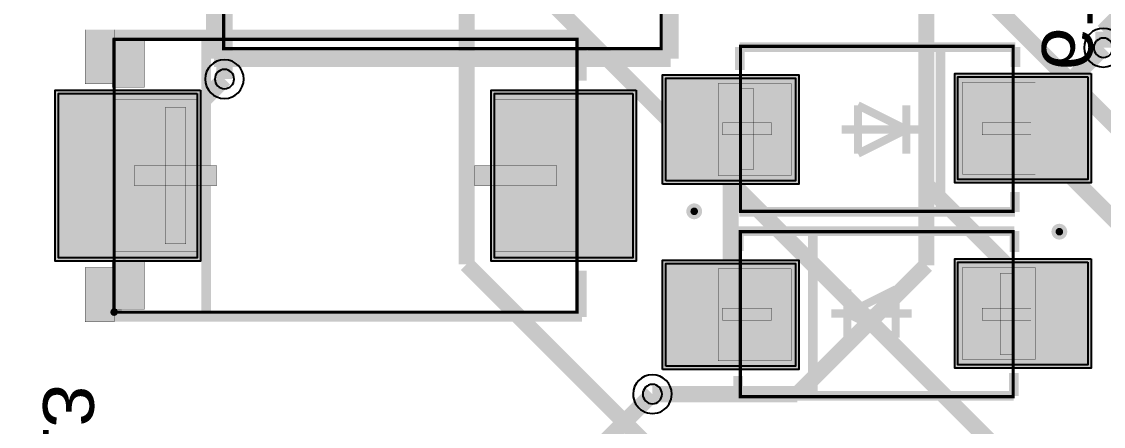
# Model space of a CAD drawing. Header units: millimetres. Extents: x -0.1 to 51.1, y -7.6 to 37.6.
# Drawn here: x 20.16 to 37.22, y 11.92 to 18.3 of the extents above; entities that cross this region are included whole.
import ezdxf
from ezdxf.enums import TextEntityAlignment as Align

# ---------------------------------------------------------------- set-up
doc = ezdxf.new("R2010")
doc.units = ezdxf.units.MM
doc.header["$MEASUREMENT"] = 0
for name, color, linetype, true_color in [('Bottom-Layer', 7, 'Continuous', 0x0000ff), ('Bottom-Silkscreen-Layer', 7, 'Continuous', 0x66cc33), ('Component-Marking-Layer', 7, 'Continuous', 0x66ffcc), ('Component-Shape-Layer', 7, 'Continuous', 0x00cccc), ('Document-Layer', 7, 'Continuous', 0xffffff), ('Hole-Layer', 7, 'Continuous', 0x222222), ('Multi-Layer', 7, 'Continuous', 0xc0c0c0), ('Pin-Soldering-Layer', 7, 'Continuous', 0xcc9999), ('Top-Layer', 7, 'Continuous', 0xff0000), ('Top-Paste-Mask-Layer', 7, 'Continuous', 0x808080), ('Top-Silkscreen-Layer', 7, 'Continuous', 0xffcc00), ('Top-Solder-Mask-Layer', 7, 'Continuous', 0x800080)]:
    doc.layers.add(name, color=color, linetype=linetype, true_color=true_color)
doc.styles.get("Standard").update_dxf_attribs({"font": 'arial.ttf'})

msp = doc.modelspace()

# ---------------------------------------------------------------- hatches: boundary and pattern name
at = {"layer": 'Component-Marking-Layer'}
for points in [[(30.70783591567184, 15.313931927863859, 1), (30.827774955549916, 15.313931927863859, 1)], [(30.70783591567184, 15.313931927863859, 1), (30.827774955549916, 15.313931927863859, 1)], [(36.46577343154687, 14.992875285750573, 1), (36.58571247142495, 14.992875285750573, 1)], [(36.46577343154687, 14.992875285750573, 1), (36.58571247142495, 14.992875285750573, 1)], [(21.560502921005845, 13.725019050038101, 1), (21.680492760985526, 13.725019050038101, 1)], [(21.560502921005845, 13.725019050038101, 1), (21.680492760985526, 13.725019050038101, 1)]]:
    msp.add_hatch(color=256, dxfattribs=at).paths.add_polyline_path(points)
at = {"layer": 'Document-Layer'}
for points in [[(21.59004318008636, 18.034036068072137), (22.098044196088395, 18.034036068072137), (22.098044196088395, 17.27203454406909), (21.59004318008636, 17.27203454406909)], [(21.59004318008636, 18.034036068072137), (22.098044196088395, 18.034036068072137), (22.098044196088395, 17.27203454406909), (21.59004318008636, 17.27203454406909)], [(31.504635509271026, 17.257594615189234), (31.504635509271026, 15.970116840233684), (31.6977520955042, 15.970116840233684), (31.6977520955042, 17.257594615189234)], [(31.504635509271026, 17.257594615189234), (31.504635509271026, 15.970116840233684), (31.6977520955042, 15.970116840233684), (31.6977520955042, 17.257594615189234)], [(22.42674625349251, 16.950038100076203), (22.42674625349251, 14.800025400050801), (22.7492506985014, 14.800025400050801), (22.7492506985014, 16.950038100076203)], [(22.42674625349251, 16.950038100076203), (22.42674625349251, 14.800025400050801), (22.7492506985014, 14.800025400050801), (22.7492506985014, 16.950038100076203)], [(31.214947929895867, 16.710426720853444), (31.214947929895867, 16.517284734569472), (31.987439674879358, 16.517284734569472), (31.987439674879358, 16.710426720853444)], [(31.214947929895867, 16.710426720853444), (31.214947929895867, 16.517284734569472), (31.987439674879358, 16.517284734569472), (31.987439674879358, 16.710426720853444)], [(36.07870205740412, 16.710426720853444), (36.07870205740412, 16.517284734569472), (35.30621031242063, 16.517284734569472), (35.30621031242063, 16.710426720853444)], [(36.07870205740412, 16.710426720853444), (36.07870205740412, 16.517284734569472), (35.30621031242063, 16.517284734569472), (35.30621031242063, 16.710426720853444)], [(21.943002286004575, 15.713792227584458), (21.943002286004575, 16.036271272542546), (23.232994665989334, 16.036271272542546), (23.232994665989334, 15.713792227584458)], [(21.943002286004575, 15.713792227584458), (21.943002286004575, 16.036271272542546), (23.232994665989334, 16.036271272542546), (23.232994665989334, 15.713792227584458)], [(28.598018796037596, 15.713792227584458), (28.598018796037596, 16.036271272542546), (27.308026416052837, 16.036271272542546), (27.308026416052837, 15.713792227584458)], [(28.598018796037596, 15.713792227584458), (28.598018796037596, 16.036271272542546), (27.308026416052837, 16.036271272542546), (27.308026416052837, 15.713792227584458)], [(21.590068580137164, 14.53446786893574), (22.098069596139197, 14.53446786893574), (22.098069596139197, 13.772466344932692), (21.590068580137164, 13.772466344932692)], [(21.590068580137164, 14.53446786893574), (22.098069596139197, 14.53446786893574), (22.098069596139197, 13.772466344932692), (21.590068580137164, 13.772466344932692)], [(35.788912877825766, 13.0492125984252), (35.788912877825766, 14.33669037338075), (35.59579629159259, 14.33669037338075), (35.59579629159259, 13.0492125984252)], [(35.788912877825766, 13.0492125984252), (35.788912877825766, 14.33669037338075), (35.59579629159259, 14.33669037338075), (35.59579629159259, 13.0492125984252)], [(31.214846329692666, 13.59638049276099), (31.214846329692666, 13.789522479044962), (31.987338074676156, 13.789522479044962), (31.987338074676156, 13.596380492760987)], [(31.214846329692666, 13.59638049276099), (31.214846329692666, 13.789522479044962), (31.987338074676156, 13.789522479044962), (31.987338074676156, 13.596380492760987)], [(36.07860045720092, 13.596380492760987), (36.07860045720092, 13.789522479044962), (35.30610871221744, 13.789522479044962), (35.30610871221744, 13.596380492760987)], [(36.07860045720092, 13.596380492760987), (36.07860045720092, 13.789522479044962), (35.30610871221744, 13.789522479044962), (35.30610871221744, 13.596380492760987)]]:
    msp.add_hatch(color=256, dxfattribs=at).paths.add_polyline_path(points)
at = {"layer": 'Pin-Soldering-Layer'}
for points in [[(31.14685039370079, 15.879438658877321), (31.14685039370079, 17.329425958851925), (32.296863093726195, 17.329425958851925), (32.296863093726195, 15.879438658877321)], [(31.14685039370079, 15.879438658877321), (31.14685039370079, 17.329425958851925), (32.296863093726195, 17.329425958851925), (32.296863093726195, 15.879438658877321)], [(36.146926593853195, 17.348374396748795), (36.146926593853195, 15.898387096774197), (34.99691389382779, 15.898387096774197), (34.99691389382779, 17.348374396748795)], [(36.146926593853195, 17.348374396748795), (36.146926593853195, 15.898387096774197), (34.99691389382779, 15.898387096774197), (34.99691389382779, 17.348374396748795)], [(22.920523241046485, 14.675031750063502), (22.920523241046485, 17.075031750063502), (21.620523241046484, 17.075031750063502), (21.620523241046484, 14.675031750063502)], [(22.920523241046485, 14.675031750063502), (22.920523241046485, 17.075031750063502), (21.620523241046484, 17.075031750063502), (21.620523241046484, 14.675031750063502)], [(27.620497840995686, 14.675031750063502), (27.620497840995686, 17.075031750063502), (28.920497840995687, 17.075031750063502), (28.920497840995687, 14.675031750063502)], [(27.620497840995686, 14.675031750063502), (27.620497840995686, 17.075031750063502), (28.920497840995687, 17.075031750063502), (28.920497840995687, 14.675031750063502)], [(31.146621793243597, 12.958432816865637), (31.146621793243597, 14.408420116840237), (32.296634493268996, 14.408420116840237), (32.296634493268996, 12.958432816865637)], [(31.146621793243597, 12.958432816865637), (31.146621793243597, 14.408420116840237), (32.296634493268996, 14.408420116840237), (32.296634493268996, 12.958432816865637)], [(36.14669799339599, 14.42736855473711), (36.14669799339599, 12.977381254762513), (34.9966852933706, 12.977381254762513), (34.9966852933706, 14.42736855473711)], [(36.14669799339599, 14.42736855473711), (36.14669799339599, 12.977381254762513), (34.9966852933706, 12.977381254762513), (34.9966852933706, 14.42736855473711)]]:
    msp.add_hatch(color=256, dxfattribs=at).paths.add_polyline_path(points)
at = {"layer": 'Top-Layer'}
for points in [[(30.319672339344685, 15.79450088900178), (30.319672339344685, 17.414516129032258), (32.36605283210567, 17.414516129032258), (32.36605283210567, 15.79450088900178)], [(36.97387604775211, 17.433312166624344), (36.97387604775211, 15.813296926593864), (34.92749555499112, 15.813296926593864), (34.92749555499112, 17.433312166624344)], [(22.92893065786132, 17.171031242062487), (22.928930657861315, 14.57903225806452), (20.743916687833376, 14.57903225806452), (20.74391668783338, 17.17103124206249)], [(29.802184404368813, 17.171031242062487), (29.80218440436881, 14.579032258064517), (27.61717043434087, 14.579032258064517), (27.617170434340874, 17.171031242062487)], [(36.97387604775211, 14.512306324612652), (36.97387604775211, 12.89229108458217), (34.92749555499112, 12.892291084582174), (34.92749555499112, 14.512306324612654)], [(30.319672339344685, 12.873495046990097), (30.319672339344685, 14.493510287020577), (32.36605283210567, 14.493510287020577), (32.36605283210567, 12.873495046990097)]]:
    msp.add_hatch(color=256, dxfattribs=at).paths.add_polyline_path(points)
at = {"layer": 'Top-Paste-Mask-Layer'}
for points in [[(30.319672339344685, 15.79450088900178), (30.319672339344685, 17.414516129032258), (32.36605283210567, 17.414516129032258), (32.36605283210567, 15.79450088900178)], [(36.97387604775211, 17.433312166624344), (36.97387604775211, 15.813296926593864), (34.92749555499112, 15.813296926593864), (34.92749555499112, 17.433312166624344)], [(22.92893065786132, 17.171031242062487), (22.928930657861315, 14.57903225806452), (20.743916687833376, 14.57903225806452), (20.74391668783338, 17.17103124206249)], [(29.802184404368813, 17.171031242062487), (29.80218440436881, 14.579032258064517), (27.61717043434087, 14.579032258064517), (27.617170434340874, 17.171031242062487)], [(36.97387604775211, 14.512306324612652), (36.97387604775211, 12.89229108458217), (34.92749555499112, 12.892291084582174), (34.92749555499112, 14.512306324612654)], [(30.319672339344685, 12.873495046990097), (30.319672339344685, 14.493510287020577), (32.36605283210567, 14.493510287020577), (32.36605283210567, 12.873495046990097)]]:
    msp.add_hatch(color=256, dxfattribs=at).paths.add_polyline_path(points)
at = {"layer": 'Top-Silkscreen-Layer'}
for points in [[(21.620497840995686, 18.17744475488951), (21.620497840995686, 17.323444246888496), (21.16329692659386, 17.323444246888496), (21.16329692659386, 18.17744475488951)], [(21.620497840995686, 18.17744475488951), (21.620497840995686, 17.323444246888496), (21.16329692659386, 17.323444246888496), (21.16329692659386, 18.17744475488951)], [(21.620497840995686, 13.572618745237493), (21.620497840995686, 14.42661925323851), (21.16329692659386, 14.42661925323851), (21.16329692659386, 13.572618745237493)], [(21.620497840995686, 13.572618745237493), (21.620497840995686, 14.42661925323851), (21.16329692659386, 14.42661925323851), (21.16329692659386, 13.572618745237493)]]:
    msp.add_hatch(color=256, dxfattribs=at).paths.add_polyline_path(points)
at = {"layer": 'Top-Solder-Mask-Layer'}
for points in [[(30.268671577343163, 15.743500127000257), (30.268671577343163, 17.465516891033786), (32.417053594107195, 17.465516891033786), (32.417053594107195, 15.743500127000257)], [(37.024876809753636, 17.484312928625865), (37.024876809753636, 15.762296164592335), (34.87649479298959, 15.762296164592335), (34.87649479298959, 17.48431292862587)], [(22.979931419862844, 17.222032004064015), (22.97993141986284, 14.528031496062997), (20.692915925831848, 14.528031496062997), (20.69291592583185, 17.222032004064015)], [(29.853185166370338, 17.222032004064012), (29.853185166370334, 14.528031496062994), (27.566169672339342, 14.528031496062994), (27.566169672339345, 17.222032004064012)], [(30.268671577343163, 12.822494284988574), (30.268671577343163, 14.5445110490221), (32.417053594107195, 14.5445110490221), (32.417053594107195, 12.822494284988574)], [(37.024876809753636, 14.563307086614175), (37.024876809753636, 12.841290322580647), (34.87649479298959, 12.84129032258065), (34.87649479298959, 14.563307086614177)]]:
    msp.add_hatch(color=256, dxfattribs=at).paths.add_polyline_path(points)

# ---------------------------------------------------------------- linework, layer by layer
at = {"layer": 'Bottom-Layer', "const_width": 0.25400050800101603}
for points in [[(43.81506223012447, 10.24701549403099), (32.13103886207773, 21.931038862077727)], [(23.360426720853443, 17.3990347980696), (23.360426720853443, 20.701041402082808)], [(37.220688341376686, 18.147180594361192), (38.15528321056643, 19.08177546355093)], [(28.413177546355097, 18.70630429260859), (41.8724663449327, 5.247015494030989)], [(37.220688341376686, 17.89330708661418), (37.220688341376686, 18.147180594361192)], [(30.10867411734824, 12.43229616459233), (28.584671069342143, 10.908293116586234)]]:
    msp.add_lwpolyline(points, dxfattribs=at)
at = {"layer": 'Bottom-Silkscreen-Layer', "const_width": 0.25400050800101603}
for points in [[(23.19712979425959, 17.718034036068072), (23.19712979425959, 18.686893573787152)], [(23.19712979425959, 17.718034036068072), (23.19712979425959, 18.686893573787152)], [(30.397129794259595, 17.718034036068072), (30.397129794259595, 18.686893573787152)], [(30.397129794259595, 17.718034036068072), (30.397129794259595, 18.686893573787152)], [(23.19712979425959, 17.718034036068072), (30.397129794259595, 17.718034036068072)], [(23.19712979425959, 17.718034036068072), (30.397129794259595, 17.718034036068072)]]:
    msp.add_lwpolyline(points, dxfattribs=at)
at = {"layer": 'Component-Marking-Layer', "const_width": 0.1290325161295484}
for points in [[(30.70783591567184, 15.31393192787648, 1), (30.827774955549916, 15.31393192786252), (30.827774955549916, 15.313931927851238, 1), (30.70783591567184, 15.313931927865198)], [(30.70783591567184, 15.31393192787648, 1), (30.827774955549916, 15.31393192786252), (30.827774955549916, 15.313931927851238, 1), (30.70783591567184, 15.313931927865198)], [(36.46577343154687, 14.992875285763194, 1), (36.58571247142495, 14.992875285749234), (36.58571247142495, 14.992875285737952, 1), (36.46577343154687, 14.992875285751913)], [(36.46577343154687, 14.992875285763194, 1), (36.58571247142495, 14.992875285749234), (36.58571247142495, 14.992875285737952, 1), (36.46577343154687, 14.992875285751913)], [(21.560502921005845, 13.725019050048486, 1), (21.680492760985523, 13.725019050028816), (21.680492760985523, 13.725019050027717, 1), (21.560502921005845, 13.725019050047385)], [(21.560502921005845, 13.725019050048486, 1), (21.680492760985523, 13.725019050028816), (21.680492760985523, 13.725019050027717, 1), (21.560502921005845, 13.725019050047385)]]:
    msp.add_lwpolyline(points, format="xyb", dxfattribs=at)
at = {"layer": 'Component-Shape-Layer', "const_width": 0.05080010160020321}
for points in [[(23.34709169418339, 17.878028956057914), (30.24711709423419, 17.878028956057914), (30.24711709423419, 23.778054356108715), (23.34709169418339, 23.778054356108715)], [(23.34709169418339, 17.878028956057914), (30.24711709423419, 17.878028956057914), (30.24711709423419, 23.778054356108715), (23.34709169418339, 23.778054356108715)], [(21.620497840995686, 13.725019050038101), (21.620497840995686, 18.025044450088902), (28.920523241046485, 18.025044450088902), (28.920523241046485, 13.725019050038101)], [(21.620497840995686, 13.725019050038101), (21.620497840995686, 18.025044450088902), (28.920523241046485, 18.025044450088902), (28.920523241046485, 13.725019050038101)], [(31.496913893827795, 15.313906527813058), (31.496913893827795, 17.913906527813058), (35.7969138938278, 17.913906527813058), (35.7969138938278, 15.313906527813058)], [(31.496913893827795, 15.313906527813058), (31.496913893827795, 17.913906527813058), (35.7969138938278, 17.913906527813058), (35.7969138938278, 15.313906527813058)], [(35.796634493268996, 14.992900685801374), (35.796634493268996, 12.392900685801374), (31.496634493268992, 12.392900685801374), (31.496634493268992, 14.992900685801374)], [(35.796634493268996, 14.992900685801374), (35.796634493268996, 12.392900685801374), (31.496634493268992, 12.392900685801374), (31.496634493268992, 14.992900685801374)]]:
    msp.add_lwpolyline(points, close=True, dxfattribs=at)
at = {"layer": 'Document-Layer', "const_width": 0.005080010160020321}
for points in [[(21.59004318008636, 18.034036068072137), (22.098044196088395, 18.034036068072137), (22.098044196088395, 17.27203454406909), (21.59004318008636, 17.27203454406909)], [(21.59004318008636, 18.034036068072137), (22.098044196088395, 18.034036068072137), (22.098044196088395, 17.27203454406909), (21.59004318008636, 17.27203454406909)], [(31.504635509271026, 17.257594615189234), (31.504635509271026, 15.970116840233684), (31.6977520955042, 15.970116840233684), (31.6977520955042, 17.257594615189234)], [(31.504635509271026, 17.257594615189234), (31.504635509271026, 15.970116840233684), (31.6977520955042, 15.970116840233684), (31.6977520955042, 17.257594615189234)], [(22.42674625349251, 16.950038100076203), (22.42674625349251, 14.800025400050801), (22.7492506985014, 14.800025400050801), (22.7492506985014, 16.950038100076203)], [(22.42674625349251, 16.950038100076203), (22.42674625349251, 14.800025400050801), (22.7492506985014, 14.800025400050801), (22.7492506985014, 16.950038100076203)], [(31.214947929895867, 16.710426720853444), (31.214947929895867, 16.517284734569472), (31.987439674879358, 16.517284734569472), (31.987439674879358, 16.710426720853444)], [(31.214947929895867, 16.710426720853444), (31.214947929895867, 16.517284734569472), (31.987439674879358, 16.517284734569472), (31.987439674879358, 16.710426720853444)], [(36.07870205740412, 16.710426720853444), (36.07870205740412, 16.517284734569472), (35.30621031242063, 16.517284734569472), (35.30621031242063, 16.710426720853444)], [(36.07870205740412, 16.710426720853444), (36.07870205740412, 16.517284734569472), (35.30621031242063, 16.517284734569472), (35.30621031242063, 16.710426720853444)], [(21.943002286004575, 15.713792227584458), (21.943002286004575, 16.036271272542546), (23.232994665989334, 16.036271272542546), (23.232994665989334, 15.713792227584458)], [(21.943002286004575, 15.713792227584458), (21.943002286004575, 16.036271272542546), (23.232994665989334, 16.036271272542546), (23.232994665989334, 15.713792227584458)], [(28.598018796037596, 15.713792227584458), (28.598018796037596, 16.036271272542546), (27.308026416052837, 16.036271272542546), (27.308026416052837, 15.713792227584458)], [(28.598018796037596, 15.713792227584458), (28.598018796037596, 16.036271272542546), (27.308026416052837, 16.036271272542546), (27.308026416052837, 15.713792227584458)], [(21.590068580137164, 14.53446786893574), (22.098069596139197, 14.53446786893574), (22.098069596139197, 13.772466344932692), (21.590068580137164, 13.772466344932692)], [(21.590068580137164, 14.53446786893574), (22.098069596139197, 14.53446786893574), (22.098069596139197, 13.772466344932692), (21.590068580137164, 13.772466344932692)], [(35.788912877825766, 13.0492125984252), (35.788912877825766, 14.33669037338075), (35.59579629159259, 14.33669037338075), (35.59579629159259, 13.0492125984252)], [(35.788912877825766, 13.0492125984252), (35.788912877825766, 14.33669037338075), (35.59579629159259, 14.33669037338075), (35.59579629159259, 13.0492125984252)], [(31.214846329692666, 13.59638049276099), (31.214846329692666, 13.789522479044962), (31.987338074676156, 13.789522479044962), (31.987338074676156, 13.596380492760987)], [(31.214846329692666, 13.59638049276099), (31.214846329692666, 13.789522479044962), (31.987338074676156, 13.789522479044962), (31.987338074676156, 13.596380492760987)], [(36.07860045720092, 13.596380492760987), (36.07860045720092, 13.789522479044962), (35.30610871221744, 13.789522479044962), (35.30610871221744, 13.596380492760987)], [(36.07860045720092, 13.596380492760987), (36.07860045720092, 13.789522479044962), (35.30610871221744, 13.789522479044962), (35.30610871221744, 13.596380492760987)]]:
    msp.add_lwpolyline(points, close=True, dxfattribs=at)
at = {"layer": 'Hole-Layer'}
for points in [[(37.068188976377954, 17.89330708661418, 1), (37.37318770637542, 17.89330708661418, 1)], [(23.207927355854714, 17.3990347980696, 1), (23.512926085852175, 17.3990347980696, 1)], [(29.956174752349508, 12.43229616459233, 1), (30.261173482346972, 12.43229616459233, 1)]]:
    msp.add_lwpolyline(points, format="xyb", close=True, dxfattribs=at)
at = {"layer": 'Multi-Layer'}
msp.add_lwpolyline([(36.915687071374144, 17.89330708661418, 1), (37.52568961137923, 17.89330708661418, 1)], format="xyb", close=True, dxfattribs=at)
for points in [[(23.055425450850905, 17.399034798269327, 1), (23.665427990855985, 17.39903479770559), (23.665427990855985, 17.39903479786987, 1), (23.055425450850905, 17.399034798433608)], [(29.8036728473457, 12.432296164792058, 1), (30.41367538735078, 12.432296164228319), (30.41367538735078, 12.432296164392602, 1), (29.8036728473457, 12.43229616495634)]]:
    msp.add_lwpolyline(points, format="xyb", dxfattribs=at)
at = {"layer": 'Pin-Soldering-Layer', "const_width": 0.005080010160020321}
for points in [[(31.14685039370079, 15.879438658877321), (31.14685039370079, 17.329425958851925), (32.296863093726195, 17.329425958851925), (32.296863093726195, 15.879438658877321)], [(31.14685039370079, 15.879438658877321), (31.14685039370079, 17.329425958851925), (32.296863093726195, 17.329425958851925), (32.296863093726195, 15.879438658877321)], [(36.146926593853195, 17.348374396748795), (36.146926593853195, 15.898387096774197), (34.99691389382779, 15.898387096774197), (34.99691389382779, 17.348374396748795)], [(36.146926593853195, 17.348374396748795), (36.146926593853195, 15.898387096774197), (34.99691389382779, 15.898387096774197), (34.99691389382779, 17.348374396748795)], [(22.920523241046485, 14.675031750063502), (22.920523241046485, 17.075031750063502), (21.620523241046484, 17.075031750063502), (21.620523241046484, 14.675031750063502)], [(22.920523241046485, 14.675031750063502), (22.920523241046485, 17.075031750063502), (21.620523241046484, 17.075031750063502), (21.620523241046484, 14.675031750063502)], [(27.620497840995686, 14.675031750063502), (27.620497840995686, 17.075031750063502), (28.920497840995687, 17.075031750063502), (28.920497840995687, 14.675031750063502)], [(27.620497840995686, 14.675031750063502), (27.620497840995686, 17.075031750063502), (28.920497840995687, 17.075031750063502), (28.920497840995687, 14.675031750063502)], [(31.146621793243597, 12.958432816865637), (31.146621793243597, 14.408420116840237), (32.296634493268996, 14.408420116840237), (32.296634493268996, 12.958432816865637)], [(31.146621793243597, 12.958432816865637), (31.146621793243597, 14.408420116840237), (32.296634493268996, 14.408420116840237), (32.296634493268996, 12.958432816865637)], [(36.14669799339599, 14.42736855473711), (36.14669799339599, 12.977381254762513), (34.9966852933706, 12.977381254762513), (34.9966852933706, 14.42736855473711)], [(36.14669799339599, 14.42736855473711), (36.14669799339599, 12.977381254762513), (34.9966852933706, 12.977381254762513), (34.9966852933706, 14.42736855473711)]]:
    msp.add_lwpolyline(points, close=True, dxfattribs=at)
at = {"layer": 'Top-Layer', "const_width": 0.25400050800101603}
for points in [[(27.178054356108717, 18.54203708407417), (27.178054356108717, 14.478028956057914)], [(34.42668275336551, 15.73430276860554), (34.42668275336551, 18.52830835661672)], [(35.950685801371606, 16.6233045466091), (37.220688341376686, 17.89330708661418)], [(21.83642367284735, 15.875031750063503), (23.360426720853443, 17.3990347980696)], [(31.342862585725175, 16.60450850901702), (31.342862585725175, 13.683502667005337)], [(38.15528321056643, 14.418707137414277), (35.950685801371606, 16.6233045466091)], [(35.950685801371606, 14.210299720599444), (34.42668275336551, 15.73430276860554)], [(34.42668275336551, 15.73430276860554), (34.42668275336551, 14.46430022860046)], [(27.178054356108717, 14.478028956057914), (29.97205994411989, 11.684023368046738)], [(34.42668275336551, 14.46430022860046), (32.394678689357384, 12.43229616459233)], [(35.950685801371606, 13.702298704597412), (35.950685801371606, 14.210299720599444)], [(32.394678689357384, 12.43229616459233), (30.10867411734824, 12.43229616459233)]]:
    msp.add_lwpolyline(points, dxfattribs=at)
at = {"layer": 'Top-Layer'}
for points in [[(30.319672339344685, 15.79450088900178), (30.319672339344685, 17.414516129032258), (32.36605283210567, 17.414516129032258), (32.36605283210567, 15.79450088900178)], [(36.97387604775211, 17.433312166624344), (36.97387604775211, 15.813296926593864), (34.92749555499112, 15.813296926593864), (34.92749555499112, 17.433312166624344)], [(22.92893065786132, 17.171031242062487), (22.928930657861315, 14.57903225806452), (20.743916687833376, 14.57903225806452), (20.74391668783338, 17.17103124206249)], [(29.802184404368813, 17.171031242062487), (29.80218440436881, 14.579032258064517), (27.61717043434087, 14.579032258064517), (27.617170434340874, 17.171031242062487)], [(36.97387604775211, 14.512306324612652), (36.97387604775211, 12.89229108458217), (34.92749555499112, 12.892291084582174), (34.92749555499112, 14.512306324612654)], [(30.319672339344685, 12.873495046990097), (30.319672339344685, 14.493510287020577), (32.36605283210567, 14.493510287020577), (32.36605283210567, 12.873495046990097)]]:
    msp.add_lwpolyline(points, close=True, dxfattribs=at)
at = {"layer": 'Top-Paste-Mask-Layer'}
for points in [[(30.319672339344685, 15.79450088900178), (30.319672339344685, 17.414516129032258), (32.36605283210567, 17.414516129032258), (32.36605283210567, 15.79450088900178)], [(36.97387604775211, 17.433312166624344), (36.97387604775211, 15.813296926593864), (34.92749555499112, 15.813296926593864), (34.92749555499112, 17.433312166624344)], [(22.92893065786132, 17.171031242062487), (22.928930657861315, 14.57903225806452), (20.743916687833376, 14.57903225806452), (20.74391668783338, 17.17103124206249)], [(29.802184404368813, 17.171031242062487), (29.80218440436881, 14.579032258064517), (27.61717043434087, 14.579032258064517), (27.617170434340874, 17.171031242062487)], [(36.97387604775211, 14.512306324612652), (36.97387604775211, 12.89229108458217), (34.92749555499112, 12.892291084582174), (34.92749555499112, 14.512306324612654)], [(30.319672339344685, 12.873495046990097), (30.319672339344685, 14.493510287020577), (32.36605283210567, 14.493510287020577), (32.36605283210567, 12.873495046990097)]]:
    msp.add_lwpolyline(points, close=True, dxfattribs=at)
at = {"layer": 'Top-Silkscreen-Layer', "const_width": 0.005080010160020321}
for points in [[(21.620497840995686, 18.17744475488951), (21.620497840995686, 17.323444246888496), (21.16329692659386, 17.323444246888496), (21.16329692659386, 18.17744475488951)], [(21.620497840995686, 18.17744475488951), (21.620497840995686, 17.323444246888496), (21.16329692659386, 17.323444246888496), (21.16329692659386, 18.17744475488951)], [(21.620497840995686, 13.572618745237493), (21.620497840995686, 14.42661925323851), (21.16329692659386, 14.42661925323851), (21.16329692659386, 13.572618745237493)], [(21.620497840995686, 13.572618745237493), (21.620497840995686, 14.42661925323851), (21.16329692659386, 14.42661925323851), (21.16329692659386, 13.572618745237493)]]:
    msp.add_lwpolyline(points, close=True, dxfattribs=at)
at = {"layer": 'Top-Silkscreen-Layer'}
for points, const_width in [([(21.54427228854458, 18.101244602489206), (28.99674879349759, 18.101244602489206)], 0.15240030480060962), ([(21.54427228854458, 18.101244602489206), (28.99674879349759, 18.101244602489206)], 0.15240030480060962), ([(23.0737363474727, 18.101244602489206), (23.0737363474727, 13.648818897637797)], 0.15240030480060962), ([(23.0737363474727, 18.101244602489206), (23.0737363474727, 13.648818897637797)], 0.15240030480060962), ([(28.99674879349759, 18.101244602489206), (28.99674879349759, 17.3742189484379)], 0.15240030480060962), ([(28.99674879349759, 18.101244602489206), (28.99674879349759, 17.3742189484379)], 0.15240030480060962), ([(31.486906273812554, 17.54390398780798), (31.486906273812554, 17.90191770383541)], 0.15199390398780802), ([(31.486906273812554, 17.90191770383541), (35.83290576581154, 17.90191770383541)], 0.15199390398780802), ([(31.486906273812554, 17.54390398780798), (31.486906273812554, 17.90191770383541)], 0.15199390398780802), ([(31.486906273812554, 17.90191770383541), (35.83290576581154, 17.90191770383541)], 0.15199390398780802), ([(34.65378460756922, 17.889903479806964), (34.65378460756922, 15.292900685801374)], 0.15199390398780802), ([(34.65378460756922, 17.889903479806964), (34.65378460756922, 15.292900685801374)], 0.15199390398780802), ([(35.83290576581154, 17.90191770383541), (35.83290576581154, 17.590894081788168)], 0.15199390398780802), ([(35.83290576581154, 17.90191770383541), (35.83290576581154, 17.590894081788168)], 0.15199390398780802), ([(33.3493903987808, 16.60389890779782), (33.3493903987808, 16.984899669799344)], 0.12700025400050802), ([(33.3493903987808, 16.984899669799344), (34.11139192278386, 16.60389890779782)], 0.12700025400050802), ([(33.3493903987808, 16.60389890779782), (33.3493903987808, 16.984899669799344)], 0.12700025400050802), ([(33.3493903987808, 16.984899669799344), (34.11139192278386, 16.60389890779782)], 0.12700025400050802), ([(34.11139192278386, 16.60389890779782), (34.11139192278386, 16.984899669799344)], 0.12700025400050802), ([(34.11139192278386, 16.60389890779782), (34.11139192278386, 16.984899669799344)], 0.12700025400050802), ([(33.09538989077979, 16.60389890779782), (34.36539243078487, 16.60389890779782)], 0.12700025400050802), ([(33.09538989077979, 16.60389890779782), (34.36539243078487, 16.60389890779782)], 0.12700025400050802), ([(33.3493903987808, 16.60389890779782), (33.3493903987808, 16.222898145796293)], 0.12700025400050802), ([(33.3493903987808, 16.222898145796293), (34.11139192278386, 16.60389890779782)], 0.12700025400050802), ([(33.3493903987808, 16.60389890779782), (33.3493903987808, 16.222898145796293)], 0.12700025400050802), ([(33.3493903987808, 16.222898145796293), (34.11139192278386, 16.60389890779782)], 0.12700025400050802), ([(34.11139192278386, 16.60389890779782), (34.11139192278386, 16.222898145796293)], 0.12700025400050802), ([(34.11139192278386, 16.60389890779782), (34.11139192278386, 16.222898145796293)], 0.12700025400050802), ([(31.476898653797313, 15.634912369824741), (31.476898653797313, 15.304914909829822)], 0.15199390398780802), ([(31.476898653797313, 15.634912369824741), (31.476898653797313, 15.304914909829822)], 0.15199390398780802), ([(35.8238887477775, 15.304914909829822), (35.8238887477775, 15.615913131826268)], 0.15199390398780802), ([(35.8238887477775, 15.304914909829822), (35.8238887477775, 15.615913131826268)], 0.15199390398780802), ([(31.476898653797313, 15.304914909829822), (35.8238887477775, 15.304914909829822)], 0.15199390398780802), ([(31.476898653797313, 15.304914909829822), (35.8238887477775, 15.304914909829822)], 0.15199390398780802), ([(35.81664973329947, 15.001892303784611), (31.469659639319286, 15.001892303784611)], 0.15199390398780802), ([(31.469659639319286, 15.001892303784611), (31.469659639319286, 14.690894081788166)], 0.15199390398780802), ([(35.81664973329947, 15.001892303784611), (31.469659639319286, 15.001892303784611)], 0.15199390398780802), ([(31.469659639319286, 15.001892303784611), (31.469659639319286, 14.690894081788166)], 0.15199390398780802), ([(32.63976377952757, 12.41690373380747), (32.63976377952757, 15.01390652781306)], 0.15199390398780802), ([(32.63976377952757, 12.41690373380747), (32.63976377952757, 15.01390652781306)], 0.15199390398780802), ([(35.81664973329947, 14.67189484378969), (35.81664973329947, 15.001892303784611)], 0.15199390398780802), ([(35.81664973329947, 14.67189484378969), (35.81664973329947, 15.001892303784611)], 0.15199390398780802), ([(28.99674879349759, 13.648818897637797), (28.99674879349759, 14.375844551689106)], 0.15240030480060962), ([(28.99674879349759, 13.648818897637797), (28.99674879349759, 14.375844551689106)], 0.15240030480060962), ([(33.944157988315986, 14.083909067818139), (33.18215646431293, 13.702908305816615)], 0.12700025400050802), ([(33.18215646431293, 13.702908305816615), (33.18215646431294, 14.083909067818139)], 0.12700025400050802), ([(33.944157988315986, 14.083909067818139), (33.18215646431293, 13.702908305816615)], 0.12700025400050802), ([(33.18215646431293, 13.702908305816615), (33.18215646431294, 14.083909067818139)], 0.12700025400050802), ([(33.944157988315986, 13.702908305816615), (33.944157988315986, 14.083909067818139)], 0.12700025400050802), ([(33.944157988315986, 13.702908305816615), (33.944157988315986, 14.083909067818139)], 0.12700025400050802), ([(21.54427228854458, 13.648818897637797), (28.99674879349759, 13.648818897637797)], 0.15240030480060962), ([(21.54427228854458, 13.648818897637797), (28.99674879349759, 13.648818897637797)], 0.15240030480060962), ([(34.198158496317, 13.702908305816615), (32.92815595631192, 13.702908305816615)], 0.12700025400050802), ([(34.198158496317, 13.702908305816615), (32.92815595631192, 13.702908305816615)], 0.12700025400050802), ([(33.94415798831598, 13.32190754381509), (33.18215646431293, 13.702908305816615)], 0.12700025400050802), ([(33.18215646431293, 13.702908305816615), (33.18215646431293, 13.32190754381509)], 0.12700025400050802), ([(33.94415798831598, 13.32190754381509), (33.18215646431293, 13.702908305816615)], 0.12700025400050802), ([(33.18215646431293, 13.702908305816615), (33.18215646431293, 13.32190754381509)], 0.12700025400050802), ([(33.944157988315986, 13.702908305816615), (33.94415798831598, 13.32190754381509)], 0.12700025400050802), ([(33.944157988315986, 13.702908305816615), (33.94415798831598, 13.32190754381509)], 0.12700025400050802), ([(35.806642113284234, 12.762903225806454), (35.806642113284234, 12.404889509779021)], 0.15199390398780802), ([(35.806642113284234, 12.762903225806454), (35.806642113284234, 12.404889509779021)], 0.15199390398780802), ([(31.460642621285253, 12.404889509779021), (31.460642621285253, 12.715913131826266)], 0.15199390398780802), ([(31.460642621285253, 12.404889509779021), (31.460642621285253, 12.715913131826266)], 0.15199390398780802), ([(35.806642113284234, 12.404889509779021), (31.460642621285253, 12.404889509779021)], 0.15199390398780802), ([(35.806642113284234, 12.404889509779021), (31.460642621285253, 12.404889509779021)], 0.15199390398780802)]:
    msp.add_lwpolyline(points, dxfattribs=dict(at, const_width=const_width))
at = {"layer": 'Top-Solder-Mask-Layer'}
for points in [[(30.268671577343163, 15.743500127000257), (30.268671577343163, 17.465516891033786), (32.417053594107195, 17.465516891033786), (32.417053594107195, 15.743500127000257)], [(37.024876809753636, 17.484312928625865), (37.024876809753636, 15.762296164592335), (34.87649479298959, 15.762296164592335), (34.87649479298959, 17.48431292862587)], [(22.979931419862844, 17.222032004064015), (22.97993141986284, 14.528031496062997), (20.692915925831848, 14.528031496062997), (20.69291592583185, 17.222032004064015)], [(29.853185166370338, 17.222032004064012), (29.853185166370334, 14.528031496062994), (27.566169672339342, 14.528031496062994), (27.566169672339345, 17.222032004064012)], [(30.268671577343163, 12.822494284988574), (30.268671577343163, 14.5445110490221), (32.417053594107195, 14.5445110490221), (32.417053594107195, 12.822494284988574)], [(37.024876809753636, 14.563307086614175), (37.024876809753636, 12.841290322580647), (34.87649479298959, 12.84129032258065), (34.87649479298959, 14.563307086614177)]]:
    msp.add_lwpolyline(points, close=True, dxfattribs=at)

# ---------------------------------------------------------------- texts
at = {"layer": 'Bottom-Silkscreen-Layer', "text_generation_flag": 2, "width": 1.1}
for s, rotation, p in [('R19', 90.00000000000001, (37.291478282956575, 19.78970027940056)), ('L3', 630, (20.260081280162563, 11.221656083312167))]:
    msp.add_text(s, height=0.8001016002032005, rotation=rotation, dxfattribs=at).set_placement(p, align=Align.BOTTOM_LEFT)

doc.saveas('drawing.dxf')
